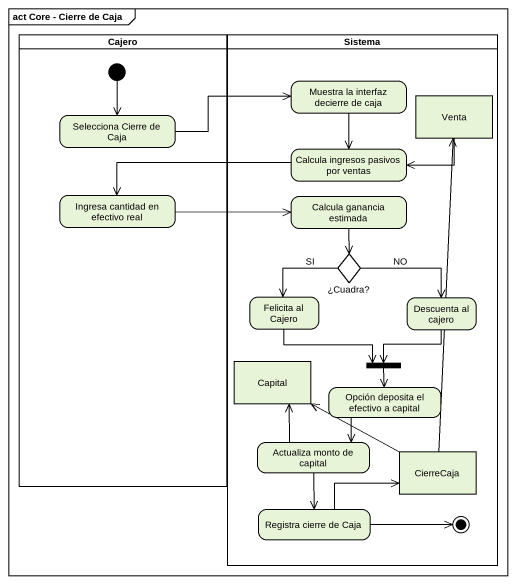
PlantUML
@startuml
mainframe act Core - Cierre de Caja
hide empty description
state Cajero <<partition>> {
  state "Selecciona Cierre de Caja" as Selecciona_Cierre_de_Caja
  state "Ingresa cantidad en efectivo real" as Ingresa_cantidad_en
  [*] --> Selecciona_Cierre_de_Caja
}
state Sistema <<partition>> {
  state "Muestra la interfaz decierre de caja" as Muestra_la_interfaz
  state Venta <<object>>
  state "Calcula ingresos pasivos por ventas" as Calcula_ingresos_pasivos
  state "Calcula ganancia estimada" as Calcula_ganancia_estimada
  state "¿Cuadra?" as Cuadra <<choice>>
  state "Felicita al Cajero" as Felicita_al_Cajero
  state "Descuenta al cajero" as Descuenta_al_cajero
  state Capital <<object>>
  state fork1 <<join>>
  state "Opción deposita el efectivo a capital" as Opción_deposita_el_efectivo
  state "Actualiza monto de capital" as Actualiza_monto_de_capital
  state CierreCaja <<object>>
  state "Registra cierre de Caja" as Registra_cierre_de_Caja
  Registra_cierre_de_Caja -right-> [*]
}
Muestra_la_interfaz --> Calcula_ingresos_pasivos
Venta -left-> Calcula_ingresos_pasivos
Selecciona_Cierre_de_Caja -right-> Muestra_la_interfaz
Calcula_ingresos_pasivos -left-> Ingresa_cantidad_en
Ingresa_cantidad_en -right-> Calcula_ganancia_estimada
Calcula_ganancia_estimada --> Cuadra
Cuadra --> Felicita_al_Cajero : SI
Cuadra -right-> Descuenta_al_cajero : NO
Felicita_al_Cajero -right-> fork1
Descuenta_al_cajero --> fork1
fork1 --> Opción_deposita_el_efectivo
Opción_deposita_el_efectivo --> Actualiza_monto_de_capital
Actualiza_monto_de_capital -up-> Capital
Actualiza_monto_de_capital --> Registra_cierre_de_Caja
CierreCaja -up-> Venta
CierreCaja -left-> Capital
Registra_cierre_de_Caja -right-> CierreCaja
@enduml
